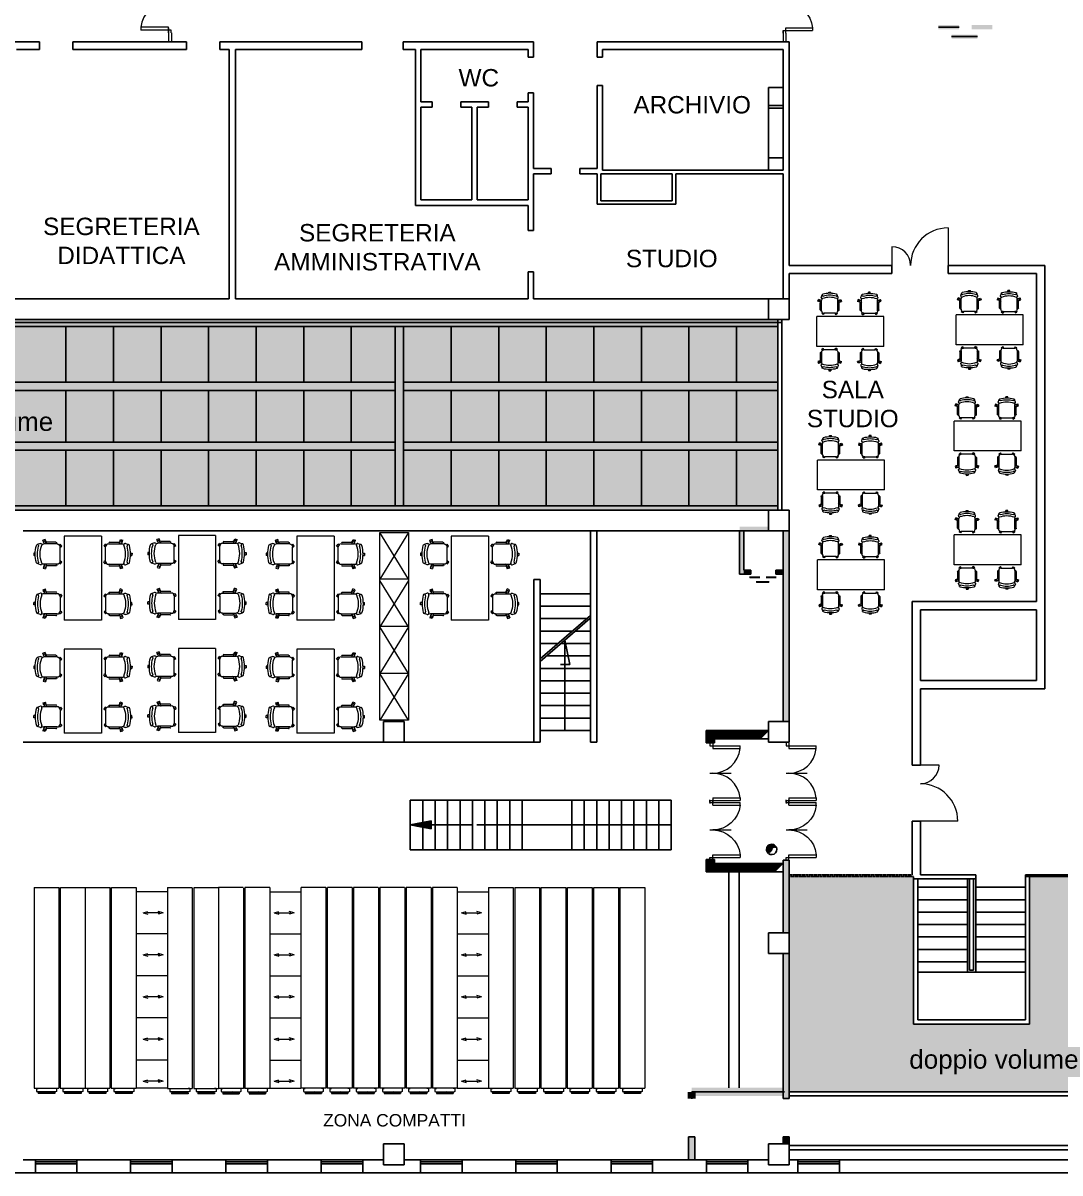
# Model space of a CAD drawing. Header units: millimetres. Extents: x 13992 to 184793, y 17936 to 81681.
# Drawn here: x 107792 to 132827, y 17936 to 45693 of the extents above; entities that cross this region are included whole.
import ezdxf

# ---------------------------------------------------------------- set-up
doc = ezdxf.new("R2010")
doc.units = ezdxf.units.MM
doc.linetypes.add('DASHED', pattern=[0.75, 0.5, -0.25])
for name, color, linetype in [('ARCHPT', 7, 'Continuous'), ('CARTIGLIO', 7, 'Continuous'), ('PROIEZIONI', 4, 'Continuous'), ('SEZIONI', 7, 'Continuous')]:
    doc.layers.add(name, color=color, linetype=linetype)
doc.layers.add('arredi', color=8, linetype='Continuous', lineweight=5)
doc.layers.add('INFISSI', color=4, linetype='Continuous', lineweight=5)
doc.layers.add('retini', color=7, linetype='Continuous', true_color=0xd9d9d9)
doc.styles.get("Standard").update_dxf_attribs({"font": 'Arial.ttf'})

# ---------------------------------------------------------------- blocks, each defined once
blk = doc.blocks.new('*X13')
at = {"color": 0}
for p, q in [((93243, 58488, 2900), (93255, 58501, 2900)), ((93243, 58453, 2900), (93284, 58495, 2900)), ((93243, 58418, 2900), (93314, 58489, 2900)), ((93243, 58382, 2900), (93343, 58483, 2900)), ((93243, 58347, 2900), (93373, 58477, 2900)), ((93243, 58312, 2900), (93402, 58471, 2900)), ((93276, 58309, 2900), (93431, 58465, 2900)), ((93319, 58318, 2900), (93461, 58459, 2900)), ((93363, 58326, 2900), (93490, 58453, 2900)), ((93407, 58334, 2900), (93519, 58447, 2900)), ((93451, 58343, 2900), (93549, 58441, 2900)), ((93494, 58351, 2900), (93578, 58435, 2900)), ((93538, 58359, 2900), (93608, 58429, 2900)), ((93582, 58368, 2900), (93637, 58423, 2900)), ((93625, 58376, 2900), (93666, 58417, 2900)), ((93669, 58385, 2900), (93696, 58411, 2900)), ((93713, 58393, 2900), (93725, 58405, 2900))]:
    blk.add_line(p, q, dxfattribs=at)
blk = doc.blocks.new('*X11')
at = {"color": 0}
for p, q in [((31287, 78734, 2900), (31538, 78985, 2900)), ((31287, 78717, 2900), (31555, 78984, 2900)), ((31287, 78752, 2900), (31520, 78984, 2900)), ((31289, 78701, 2900), (31571, 78983, 2900)), ((31289, 78772, 2900), (31500, 78982, 2900)), ((31292, 78686, 2900), (31586, 78980, 2900)), ((31294, 78794, 2900), (31478, 78978, 2900)), ((31295, 78671, 2900), (31601, 78977, 2900)), ((31299, 78658, 2900), (31614, 78973, 2900)), ((31301, 78819, 2900), (31453, 78970, 2900)), ((31304, 78644, 2900), (31627, 78968, 2900)), ((31309, 78632, 2900), (31640, 78963, 2900)), ((31315, 78620, 2900), (31652, 78957, 2900)), ((31315, 78850, 2900), (31422, 78957, 2900)), ((31325, 78613, 2900), (31663, 78951, 2900)), ((31339, 78609, 2900), (31674, 78944, 2900)), ((31353, 78605, 2900), (31684, 78937, 2900)), ((31368, 78603, 2900), (31694, 78929, 2900)), ((31618, 78835, 2900), (31704, 78921, 2900)), ((31649, 78849, 2900), (31713, 78912, 2900)), ((31672, 78854, 2900), (31722, 78903, 2900)), ((31692, 78856, 2900), (31730, 78894, 2900)), ((31710, 78856, 2900), (31738, 78884, 2900)), ((31725, 78854, 2900), (31745, 78874, 2900)), ((31740, 78851, 2900), (31752, 78863, 2900)), ((31754, 78847, 2900), (31758, 78851, 2900)), ((31386, 78603, 2900), (31556, 78773, 2900)), ((31405, 78604, 2900), (31542, 78742, 2900)), ((31427, 78609, 2900), (31536, 78718, 2900)), ((31457, 78621, 2900), (31524, 78688, 2900))]:
    blk.add_line(p, q, dxfattribs=at)
blk = doc.blocks.new('AER')
at = {"color": 7}
blk.add_line((240, 65), (240, 65), dxfattribs=at)
for centre, radius, start, end in [((0, 0), 250, 25.7821, 208.2157), ((0, 0), 250, 208.2157, 25.7821), ((162, -43), 164, 67.3642, 166.6336), ((-154, 28), 160, 245.7164, 348.2814)]:
    blk.add_arc(centre, radius, start, end, dxfattribs=at)
blk.add_blockref('*X11', (-31537, -78735, -2900), dxfattribs=at)
blk = doc.blocks.new('*X16')
at = {"color": 0}
for p, q in [((118141, 113421), (118338, 113618)), ((118141, 113439), (118320, 113618)), ((118141, 113456), (118303, 113618)), ((118141, 113474), (118285, 113618)), ((118141, 113492), (118267, 113618)), ((118141, 113509), (118250, 113618)), ((118141, 113527), (118232, 113618)), ((118141, 113545), (118214, 113618)), ((118141, 113562), (118196, 113618)), ((118141, 113580), (118179, 113618)), ((118141, 113598), (118161, 113618)), ((118141, 113615), (118143, 113618)), ((118141, 113403), (118341, 113603)), ((118141, 113386), (118341, 113586)), ((118141, 113368), (118341, 113568)), ((118141, 113350), (118341, 113550)), ((118141, 113332), (118341, 113532)), ((118144, 113318), (118344, 113518)), ((118162, 113318), (118362, 113518)), ((118179, 113318), (118379, 113518)), ((118197, 113318), (118397, 113518)), ((118215, 113318), (118415, 113518)), ((118232, 113318), (118432, 113518)), ((118250, 113318), (118450, 113518)), ((118268, 113318), (118468, 113518)), ((118285, 113318), (118485, 113518)), ((118303, 113318), (118503, 113518)), ((118321, 113318), (118521, 113518)), ((118338, 113318), (118538, 113518)), ((118356, 113318), (118556, 113518)), ((118374, 113318), (118574, 113518)), ((118391, 113318), (118591, 113518)), ((118409, 113318), (118609, 113518)), ((118427, 113318), (118627, 113518)), ((118444, 113318), (118644, 113518)), ((118462, 113318), (118662, 113518)), ((118480, 113318), (118680, 113518)), ((118498, 113318), (118698, 113518)), ((118515, 113318), (118715, 113518)), ((118533, 113318), (118733, 113518)), ((118551, 113318), (118751, 113518)), ((118568, 113318), (118768, 113518)), ((118586, 113318), (118786, 113518)), ((118604, 113318), (118804, 113518)), ((118621, 113318), (118821, 113518)), ((118639, 113318), (118839, 113518)), ((118657, 113318), (118857, 113518)), ((118674, 113318), (118874, 113518)), ((118692, 113318), (118892, 113518)), ((118710, 113318), (118910, 113518)), ((118727, 113318), (118927, 113518)), ((118745, 113318), (118945, 113518)), ((118763, 113318), (118963, 113518)), ((118780, 113318), (118980, 113518)), ((118798, 113318), (118998, 113518)), ((118816, 113318), (119016, 113518)), ((118833, 113318), (119033, 113518)), ((118851, 113318), (119051, 113518)), ((118869, 113318), (119069, 113518)), ((118886, 113318), (119086, 113518)), ((118904, 113318), (119104, 113518)), ((118922, 113318), (119122, 113518)), ((118939, 113318), (119139, 113518)), ((118957, 113318), (119157, 113518)), ((118975, 113318), (119175, 113518)), ((118992, 113318), (119192, 113518)), ((119010, 113318), (119210, 113518)), ((119028, 113318), (119228, 113518)), ((119046, 113318), (119246, 113518)), ((119063, 113318), (119263, 113518)), ((119081, 113318), (119281, 113518)), ((119099, 113318), (119299, 113518)), ((119116, 113318), (119316, 113518)), ((119134, 113318), (119334, 113518)), ((119152, 113318), (119352, 113518)), ((119169, 113318), (119369, 113518)), ((119187, 113318), (119387, 113518)), ((119205, 113318), (119405, 113518)), ((119222, 113318), (119422, 113518)), ((119240, 113318), (119440, 113518)), ((119258, 113318), (119458, 113518)), ((119275, 113318), (119475, 113518)), ((119293, 113318), (119493, 113518)), ((119311, 113318), (119511, 113518)), ((119328, 113318), (119528, 113518)), ((119346, 113318), (119546, 113518)), ((119364, 113318), (119564, 113518)), ((119381, 113318), (119581, 113518)), ((119399, 113318), (119599, 113518)), ((119417, 113318), (119617, 113518)), ((119434, 113318), (119634, 113518)), ((119452, 113318), (119652, 113518)), ((119470, 113318), (119670, 113518)), ((119487, 113318), (119687, 113518)), ((119505, 113318), (119705, 113518)), ((119523, 113318), (119723, 113518)), ((119541, 113318), (119741, 113518)), ((119558, 113318), (119758, 113518)), ((119576, 113318), (119776, 113518)), ((119594, 113318), (119794, 113518)), ((119611, 113318), (119811, 113518)), ((119629, 113318), (119829, 113518)), ((119647, 113318), (119847, 113518)), ((119664, 113318), (119864, 113518)), ((119682, 113318), (119882, 113518)), ((119700, 113318), (119900, 113518)), ((119717, 113318), (119917, 113518)), ((119735, 113318), (119935, 113518)), ((119753, 113318), (119953, 113518)), ((119770, 113318), (119970, 113518)), ((119788, 113318), (119988, 113518))]:
    blk.add_line(p, q, dxfattribs=at)
blk = doc.blocks.new('REI')
at = {"layer": 'ARCHPT', "color": 7}
for p, q in [((-630, 230), (-130, 230)), ((-310, 0), (310, 0))]:
    blk.add_line(p, q, dxfattribs=at)
for points in [[(-630, 280), (-630, 180), (-130, 280), (-130, 180)], [(670, 280), (670, 180), (170, 280), (170, 180)], [(-310, 50), (-310, -50), (310, 50), (310, -50)]]:
    blk.add_trace(points, dxfattribs=at)
blk = doc.blocks.new('*X17')
at = {"color": 0}
for p, q in [((118141, 116444), (118424, 116727)), ((118141, 116461), (118407, 116727)), ((118141, 116479), (118389, 116727)), ((118141, 116497), (118371, 116727)), ((118141, 116514), (118354, 116727)), ((118141, 116532), (118336, 116727)), ((118141, 116550), (118318, 116727)), ((118141, 116567), (118301, 116727)), ((118141, 116585), (118283, 116727)), ((118141, 116603), (118265, 116727)), ((118141, 116621), (118248, 116727)), ((118141, 116638), (118230, 116727)), ((118141, 116656), (118212, 116727)), ((118141, 116674), (118195, 116727)), ((118141, 116691), (118177, 116727)), ((118141, 116709), (118159, 116727)), ((118141, 116727), (118141, 116727)), ((118142, 116427), (118442, 116727)), ((118160, 116427), (118460, 116727)), ((118177, 116427), (118477, 116727)), ((118195, 116427), (118495, 116727)), ((118213, 116427), (118513, 116727)), ((118230, 116427), (118530, 116727)), ((118348, 116527), (118548, 116727)), ((118366, 116527), (118566, 116727)), ((118383, 116527), (118583, 116727)), ((118401, 116527), (118601, 116727)), ((118419, 116527), (118619, 116727)), ((118436, 116527), (118636, 116727)), ((118454, 116527), (118654, 116727)), ((118472, 116527), (118672, 116727)), ((118489, 116527), (118689, 116727)), ((118507, 116527), (118707, 116727)), ((118525, 116527), (118725, 116727)), ((118543, 116527), (118743, 116727)), ((118560, 116527), (118760, 116727)), ((118578, 116527), (118778, 116727)), ((118596, 116527), (118796, 116727)), ((118613, 116527), (118813, 116727)), ((118631, 116527), (118831, 116727)), ((118649, 116527), (118849, 116727)), ((118666, 116527), (118866, 116727)), ((118684, 116527), (118884, 116727)), ((118702, 116527), (118902, 116727)), ((118719, 116527), (118919, 116727)), ((118737, 116527), (118937, 116727)), ((118755, 116527), (118955, 116727)), ((118772, 116527), (118972, 116727)), ((118790, 116527), (118990, 116727)), ((118808, 116527), (119008, 116727)), ((118825, 116527), (119025, 116727)), ((118843, 116527), (119043, 116727)), ((118861, 116527), (119061, 116727)), ((118878, 116527), (119078, 116727)), ((118896, 116527), (119096, 116727)), ((118914, 116527), (119114, 116727)), ((118931, 116527), (119131, 116727)), ((118949, 116527), (119149, 116727)), ((118967, 116527), (119167, 116727)), ((118984, 116527), (119184, 116727)), ((119002, 116527), (119202, 116727)), ((119020, 116527), (119220, 116727)), ((119037, 116527), (119237, 116727)), ((119055, 116527), (119255, 116727)), ((119073, 116527), (119273, 116727)), ((119091, 116527), (119291, 116727)), ((119108, 116527), (119308, 116727)), ((119126, 116527), (119326, 116727)), ((119144, 116527), (119344, 116727)), ((119161, 116527), (119361, 116727)), ((119179, 116527), (119379, 116727)), ((119197, 116527), (119397, 116727)), ((119214, 116527), (119414, 116727)), ((119232, 116527), (119432, 116727)), ((119250, 116527), (119450, 116727)), ((119267, 116527), (119467, 116727)), ((119285, 116527), (119485, 116727)), ((119303, 116527), (119503, 116727)), ((119320, 116527), (119520, 116727)), ((119338, 116527), (119538, 116727)), ((119356, 116527), (119556, 116727)), ((119373, 116527), (119573, 116727)), ((119391, 116527), (119591, 116727)), ((119409, 116527), (119609, 116727)), ((119426, 116527), (119626, 116727)), ((119444, 116527), (119644, 116727)), ((118248, 116427), (118341, 116520)), ((118266, 116427), (118341, 116502)), ((118283, 116427), (118341, 116485)), ((118301, 116427), (118341, 116467)), ((118319, 116427), (118341, 116449)), ((118336, 116427), (118341, 116432))]:
    blk.add_line(p, q, dxfattribs=at)
blk = doc.blocks.new('POLTRONCINA')
at = {"layer": 'arredi'}
for p, q in [((-40.9, 34), (-35.2, 35.8)), ((-38.9, 27.8), (-40.9, 34)), ((-38, 28.1), (-38.9, 27.8)), ((-36.9, 24.5), (-38.4, 29.5)), ((-33.2, 29.5), (-35.2, 35.8)), ((-32.7, 24.5), (-34.6, 30.7)), ((-34.2, 29.2), (-33.2, 29.5)), ((-10, 28.5), (-31.6, 28.5)), ((-63.7, -2.6), (-63.6, 3.4)), ((-59.9, 3.4), (-63.6, 3.4)), ((-47.6, 25.7), (-55.5, 22.9)), ((-55.5, 22.9), (-55.1, 23)), ((-7, 24.5), (-39.6, 24.5)), ((-1.5, 21.8), (0.9, 23.6)), ((0, 15.6), (4.4, 18.7)), ((0, 17.5), (0, -17.5)), ((0.9, 23.6), (4.4, 18.7)), ((-60, -2.6), (-63.7, -2.6)), ((-55.5, -22.9), (-55.1, -23)), ((-47.6, -25.7), (-55.1, -23)), ((-39.6, -27.5), (-41.7, -33.6)), ((-7, -24.5), (-39.6, -24.5)), ((-38.7, -27.8), (-39.6, -27.5)), ((-37.6, -24.5), (-39.1, -29.2)), ((-33.3, -24.5), (-35.4, -30.5)), ((-2, -22.4), (0.3, -24.2)), ((0, -16.5), (3.9, -19.4)), ((3.9, -19.4), (0.3, -24.2)), ((-36, -35.5), (-41.7, -33.6)), ((-33.9, -29.4), (-36, -35.5)), ((-34.9, -29.1), (-33.9, -29.4)), ((-10, -28.5), (-31.6, -28.5))]:
    blk.add_line(p, q, dxfattribs=at)
for centre, radius, start, end in [((-36.5, 30.1), 2, 17.3065, 197.3065), ((-31.6, 26.5), 2, 90, 270), ((-10, 26.5), 2, 270, 90), ((-58.7, 0.4), 2, 130.9802, 228.4627), ((19.8, 0), 79.8, 164.8312, 195.1688), ((-54.3, 20.1), 3, 104.5142, 164.8312), ((-54.7, 20), 3, 344.4937, 104.5142), ((17.4, 0), 71.8, 164.4937, 195.5063), ((11.7, 0), 59.8, 158.7605, 201.2395), ((-46.8, 22.7), 3, 338.7605, 104.5142), ((-39.6, 17.5), 7, 90, 127.6345), ((-7, 17.5), 7, 0, 90), ((-1.4, 18.2), 2, 315.9366, 60.1638), ((-54.3, -20.1), 3, 195.1688, 255.4858), ((-54.7, -20), 3, 255.4858, 15.5063), ((-46.8, -22.7), 3, 255.4858, 21.2395), ((-39.6, -17.5), 7, 232.3655, 270), ((-31.6, -26.5), 2, 90, 270), ((-10, -26.5), 2, 270, 90), ((-7, -17.5), 7, 270, 0), ((-1.9, -18.8), 2, 309.2817, 21.554), ((-37.3, -29.9), 2, 161.3065, 341.3065)]:
    blk.add_arc(centre, radius, start, end, dxfattribs=at)
blk = doc.blocks.new('tavolo 4s')
at = {"layer": 'arredi'}
for p, q in [((125648, 350556), (126548, 350556)), ((125648, 348533), (125648, 350556)), ((126548, 348533), (126548, 350556)), ((125648, 348533), (126548, 348533))]:
    blk.add_line(p, q, dxfattribs=at)
at = {"layer": 'arredi', "yscale": 10, "zscale": 10, "rotation": 180}
for p, xscale in [((125548, 350164), -10), ((126648, 350164), 10)]:
    blk.add_blockref('POLTRONCINA', p, dxfattribs=dict(at, xscale=xscale))
at = {"layer": 'arredi', "yscale": 10, "zscale": 10}
for p, xscale in [((125548, 348964), 10), ((126648, 348964), -10)]:
    blk.add_blockref('POLTRONCINA', p, dxfattribs=dict(at, xscale=xscale))
blk = doc.blocks.new('PORTA')
at = {"layer": 'INFISSI'}
for p, q in [((-5477.1, 11431.3), (-5482.1, 11431.3)), ((-5477.1, 11431.3), (-5477.1, 11426.3)), ((-5427.1, 11431.3), (-5427.1, 11392.9)), ((-5372.1, 11431.3), (-5377.1, 11431.3)), ((-5377.1, 11431.3), (-5377.1, 11426.3)), ((-5477.1, 11426.3), (-5482.1, 11426.3)), ((-5477.1, 11426.3), (-5477.1, 11376.6)), ((-5472.1, 11426.3), (-5477.1, 11426.3)), ((-5472.1, 11426.3), (-5472.1, 11376.6)), ((-5382.1, 11426.3), (-5382.1, 11376.6)), ((-5377.1, 11426.3), (-5382.1, 11426.3)), ((-5377.1, 11426.3), (-5377.1, 11376.6)), ((-5372.1, 11426.3), (-5377.1, 11426.3)), ((-5472.1, 11376.6), (-5477.1, 11376.6)), ((-5382.1, 11376.6), (-5377.1, 11376.6))]:
    blk.add_line(p, q, dxfattribs=at)
for centre, start, end in [((-5477.1, 11426.3), 275.7392, 0), ((-5377.1, 11426.3), 180, 264.2608)]:
    blk.add_arc(centre, 50, start, end, dxfattribs=at)
blk = doc.blocks.new('porta 180')
at = {"layer": 'INFISSI', "xscale": -16.36363636421078, "yscale": 16.36363636314986, "zscale": 16.36363636415724}
blk.add_blockref('PORTA', (-58703, 159843), dxfattribs=at)

msp = doc.modelspace()

# ---------------------------------------------------------------- hatches: boundary and pattern name
at = {"layer": 'retini'}
h = msp.add_hatch(color=256, dxfattribs=at)
h.dxf.hatch_style = 1
h.paths.add_polyline_path([(88692, 33936), (89092, 33936), (126012, 33936), (126012, 38536), (125792, 38536), (88692, 38536)])
h = msp.add_hatch(color=256, dxfattribs=at)
h.dxf.hatch_style = 1
h.paths.add_polyline_path([(135092, 19896), (135092, 25089), (132092, 25089), (132092, 21532), (129292, 21532), (129292, 25089), (126292, 25089), (126292, 23736), (126292, 23736), (126292, 23236), (126292, 19896)])

# ---------------------------------------------------------------- linework, layer by layer
at = {"layer": 'arredi'}
for p, q in [((117102, 33393), (116403, 32269)), ((117102, 32269), (116403, 33393)), ((117102, 32269), (116403, 32269)), ((117102, 32239), (116403, 31115)), ((117102, 31115), (116403, 32239)), ((117102, 31130), (116403, 31130)), ((117102, 31115), (116403, 29991)), ((117102, 29991), (116403, 31115)), ((117102, 29991), (116403, 29991)), ((117102, 29991), (116403, 28866)), ((117102, 28866), (116403, 29991)), ((129907, 27781), (129457, 27781)), ((130360, 26428), (129457, 26428))]:
    msp.add_line(p, q, dxfattribs=at)
at = {"layer": 'arredi', "ltscale": 25}
for p, q in [((108058, 24824), (108058, 19981)), ((108060, 24826), (108656, 24826)), ((108658, 24824), (108658, 19981)), ((108693, 24824), (108693, 19981)), ((108695, 24826), (109291, 24826)), ((109289, 24824), (109289, 19981)), ((109291, 24826), (109887, 24826)), ((109889, 24824), (109889, 19981)), ((109924, 24824), (109924, 19981)), ((109926, 24826), (110522, 24826)), ((110524, 24824), (110524, 19981)), ((110524, 24824), (110524, 19981)), ((111278, 24724), (110524, 24724)), ((111278, 24824), (111278, 19979)), ((111278, 24824), (111278, 24824)), ((111278, 24824), (111876, 24824)), ((111878, 24822), (111878, 19979)), ((111913, 24822), (111913, 19979)), ((111915, 24824), (112511, 24824)), ((112513, 24822), (112513, 19979)), ((112513, 24822), (112513, 19979)), ((112513, 24822), (112513, 19979)), ((112513, 24822), (112513, 19979)), ((113111, 24824), (112515, 24824)), ((113113, 24822), (113113, 19979)), ((113148, 24822), (113148, 19979)), ((113748, 24824), (113150, 24824)), ((113748, 24824), (113748, 19979)), ((113748, 24824), (113748, 24824)), ((113748, 24724), (114502, 24724)), ((114502, 24824), (114502, 19981)), ((114502, 24824), (114502, 19981)), ((115100, 24826), (114504, 24826)), ((115102, 24824), (115102, 19981)), ((115137, 24824), (115137, 19981)), ((115735, 24826), (115139, 24826)), ((115737, 24824), (115737, 19981)), ((115772, 24824), (115772, 19981)), ((116370, 24826), (115774, 24826)), ((115907, 24826), (115905, 24824)), ((116372, 24824), (116372, 19981)), ((116407, 24824), (116407, 19981)), ((117005, 24826), (116409, 24826)), ((117007, 24824), (117007, 19981)), ((117042, 24824), (117042, 19981)), ((117640, 24826), (117044, 24826)), ((117642, 24824), (117642, 19981)), ((117677, 24824), (117677, 19981)), ((118275, 24826), (117679, 24826)), ((118277, 24824), (118277, 19981)), ((118277, 24724), (119027, 24724)), ((119027, 24824), (119027, 19981)), ((119029, 24826), (119625, 24826)), ((119627, 24824), (119627, 19981)), ((119662, 24824), (119662, 19981)), ((119664, 24826), (120260, 24826)), ((120262, 24824), (120262, 19981)), ((120297, 24824), (120297, 19981)), ((120299, 24826), (120895, 24826)), ((120897, 24824), (120897, 19981)), ((120932, 24824), (120932, 19981)), ((120934, 24826), (121530, 24826)), ((121397, 24826), (121399, 24824)), ((121532, 24824), (121532, 19981)), ((121567, 24824), (121567, 19981)), ((121569, 24826), (122165, 24826)), ((122167, 24824), (122167, 19981)), ((122202, 24824), (122202, 19981)), ((122204, 24826), (122800, 24826)), ((122802, 24824), (122802, 19981)), ((110691, 24216), (110805, 24248)), ((110691, 24216), (110805, 24184)), ((111095, 24216), (110770, 24216)), ((111173, 24216), (111059, 24248)), ((111173, 24216), (111059, 24184)), ((113854, 24216), (113968, 24248)), ((113854, 24216), (113968, 24184)), ((113932, 24216), (114257, 24216)), ((114336, 24216), (114221, 24248)), ((114336, 24216), (114221, 24184)), ((118379, 24216), (118493, 24248)), ((118379, 24216), (118493, 24184)), ((118457, 24216), (118782, 24216)), ((118861, 24216), (118746, 24248)), ((118861, 24216), (118746, 24184)), ((111274, 23708), (110524, 23708)), ((113752, 23708), (114502, 23708)), ((118277, 23708), (119027, 23708)), ((110691, 23200), (110805, 23232)), ((110691, 23200), (110805, 23168)), ((111095, 23200), (110770, 23200)), ((111173, 23200), (111059, 23232)), ((111173, 23200), (111059, 23168)), ((113854, 23200), (113968, 23232)), ((113854, 23200), (113968, 23168)), ((113932, 23200), (114257, 23200)), ((114336, 23200), (114221, 23232)), ((114336, 23200), (114221, 23168)), ((118379, 23200), (118493, 23232)), ((118379, 23200), (118493, 23168)), ((118457, 23200), (118782, 23200)), ((118861, 23200), (118746, 23232)), ((118861, 23200), (118746, 23168)), ((111274, 22692), (110524, 22692)), ((113752, 22692), (114502, 22692)), ((118277, 22692), (119027, 22692)), ((108658, 22436), (108658, 19981)), ((109889, 22436), (109889, 19981)), ((110524, 22436), (110524, 19981)), ((110691, 22185), (110805, 22217)), ((111173, 22185), (111059, 22217)), ((111878, 22434), (111878, 19979)), ((112513, 22434), (112513, 19979)), ((112513, 22434), (112513, 19979)), ((113148, 22434), (113148, 19979)), ((113854, 22185), (113968, 22217)), ((114336, 22185), (114221, 22217)), ((114502, 22436), (114502, 19981)), ((115137, 22436), (115137, 19981)), ((115772, 22436), (115772, 19981)), ((116407, 22436), (116407, 19981)), ((117042, 22436), (117042, 19981)), ((118379, 22185), (118493, 22217)), ((118861, 22185), (118746, 22217)), ((120262, 22436), (120262, 19981)), ((120897, 22436), (120897, 19981)), ((121532, 22436), (121532, 19981)), ((122167, 22436), (122167, 19981)), ((122802, 22436), (122802, 19981)), ((110691, 22185), (110805, 22152)), ((111095, 22185), (110770, 22185)), ((111173, 22185), (111059, 22152)), ((113854, 22185), (113968, 22152)), ((113932, 22185), (114257, 22185)), ((114336, 22185), (114221, 22152)), ((118379, 22185), (118493, 22152)), ((118457, 22185), (118782, 22185)), ((118861, 22185), (118746, 22152)), ((111274, 21677), (110524, 21677)), ((113752, 21677), (114502, 21677)), ((118277, 21677), (119027, 21677)), ((110691, 21169), (110805, 21201)), ((110691, 21169), (110805, 21137)), ((111095, 21169), (110770, 21169)), ((111173, 21169), (111059, 21201)), ((111173, 21169), (111059, 21137)), ((113854, 21169), (113968, 21201)), ((113854, 21169), (113968, 21137)), ((113932, 21169), (114257, 21169)), ((114336, 21169), (114221, 21201)), ((114336, 21169), (114221, 21137)), ((118379, 21169), (118493, 21201)), ((118379, 21169), (118493, 21137)), ((118457, 21169), (118782, 21169)), ((118861, 21169), (118746, 21201)), ((118861, 21169), (118746, 21137)), ((111274, 20661), (110524, 20661)), ((113752, 20661), (114502, 20661)), ((118277, 20661), (119027, 20661)), ((110691, 20153), (110805, 20185)), ((110691, 20153), (110805, 20121)), ((111095, 20153), (110770, 20153)), ((111173, 20153), (111059, 20185)), ((111173, 20153), (111059, 20121)), ((113854, 20153), (113968, 20185)), ((113854, 20153), (113968, 20121)), ((113932, 20153), (114257, 20153)), ((114336, 20153), (114221, 20185)), ((114336, 20153), (114221, 20121)), ((118379, 20153), (118493, 20185)), ((118379, 20153), (118493, 20121)), ((118457, 20153), (118782, 20153)), ((118861, 20153), (118746, 20185)), ((118861, 20153), (118746, 20121)), ((108058, 19981), (108658, 19981)), ((108118, 19979), (108158, 19979)), ((108118, 19979), (108118, 19906)), ((108118, 19906), (108138, 19896)), ((108578, 19896), (108138, 19896)), ((108158, 19876), (108158, 19851)), ((108558, 19876), (108158, 19876)), ((108558, 19851), (108158, 19851)), ((108252, 19876), (108252, 19851)), ((108296, 19876), (108332, 19896)), ((108420, 19876), (108385, 19896)), ((108465, 19876), (108465, 19851)), ((108598, 19979), (108558, 19979)), ((108558, 19876), (108558, 19851)), ((108598, 19906), (108578, 19896)), ((108598, 19979), (108598, 19906)), ((108693, 19981), (109293, 19981)), ((108753, 19979), (108793, 19979)), ((108753, 19979), (108753, 19906)), ((108753, 19906), (108773, 19896)), ((109213, 19896), (108773, 19896)), ((109193, 19876), (108793, 19876)), ((108793, 19876), (108793, 19851)), ((109193, 19851), (108793, 19851)), ((108887, 19876), (108887, 19851)), ((108931, 19876), (108967, 19896)), ((109055, 19876), (109020, 19896)), ((109100, 19876), (109100, 19851)), ((109233, 19979), (109193, 19979)), ((109193, 19876), (109193, 19851)), ((109233, 19906), (109213, 19896)), ((109233, 19979), (109233, 19906)), ((109289, 19981), (109889, 19981)), ((109349, 19979), (109389, 19979)), ((109349, 19979), (109349, 19906)), ((109349, 19906), (109369, 19896)), ((109809, 19896), (109369, 19896)), ((109389, 19876), (109389, 19851)), ((109789, 19876), (109389, 19876)), ((109789, 19851), (109389, 19851)), ((109483, 19876), (109483, 19851)), ((109527, 19876), (109563, 19896)), ((109651, 19876), (109616, 19896)), ((109696, 19876), (109696, 19851)), ((109829, 19979), (109789, 19979)), ((109789, 19876), (109789, 19851)), ((109829, 19906), (109809, 19896)), ((109829, 19979), (109829, 19906)), ((109924, 19981), (110524, 19981)), ((109984, 19979), (110024, 19979)), ((109984, 19979), (109984, 19906)), ((109984, 19906), (110004, 19896)), ((110444, 19896), (110004, 19896)), ((110424, 19876), (110024, 19876)), ((110024, 19876), (110024, 19851)), ((110424, 19851), (110024, 19851)), ((110118, 19876), (110118, 19851)), ((110162, 19876), (110198, 19896)), ((110286, 19876), (110251, 19896)), ((110331, 19876), (110331, 19851)), ((110464, 19979), (110424, 19979)), ((110424, 19876), (110424, 19851)), ((110464, 19906), (110444, 19896)), ((110464, 19979), (110464, 19906)), ((111274, 19981), (110524, 19981)), ((111278, 19979), (111878, 19979)), ((111338, 19977), (111378, 19977)), ((111338, 19977), (111338, 19904)), ((111338, 19904), (111358, 19894)), ((111798, 19894), (111358, 19894)), ((111378, 19874), (111378, 19849)), ((111778, 19874), (111378, 19874)), ((111778, 19849), (111378, 19849)), ((111472, 19874), (111472, 19849)), ((111516, 19874), (111552, 19894)), ((111640, 19874), (111605, 19894)), ((111685, 19874), (111685, 19849)), ((111818, 19977), (111778, 19977)), ((111778, 19874), (111778, 19849)), ((111818, 19904), (111798, 19894)), ((111818, 19977), (111818, 19904)), ((111913, 19979), (112513, 19979)), ((111973, 19977), (112013, 19977)), ((111973, 19977), (111973, 19904)), ((111973, 19904), (111993, 19894)), ((112433, 19894), (111993, 19894)), ((112413, 19874), (112013, 19874)), ((112013, 19874), (112013, 19849)), ((112413, 19849), (112013, 19849)), ((112107, 19874), (112107, 19849)), ((112151, 19874), (112187, 19894)), ((112275, 19874), (112240, 19894)), ((112320, 19874), (112320, 19849)), ((112453, 19977), (112413, 19977)), ((112413, 19874), (112413, 19849)), ((112453, 19904), (112433, 19894)), ((112453, 19977), (112453, 19904)), ((113113, 19979), (112513, 19979)), ((112573, 19977), (112613, 19977)), ((112573, 19977), (112573, 19904)), ((112573, 19904), (112593, 19894)), ((112593, 19894), (113033, 19894)), ((112613, 19874), (113013, 19874)), ((112613, 19874), (112613, 19849)), ((112613, 19849), (113013, 19849)), ((112707, 19874), (112707, 19849)), ((112751, 19874), (112787, 19894)), ((112875, 19874), (112840, 19894)), ((112920, 19874), (112920, 19849)), ((113053, 19977), (113013, 19977)), ((113013, 19874), (113013, 19849)), ((113053, 19904), (113033, 19894)), ((113053, 19977), (113053, 19904)), ((113748, 19979), (113148, 19979)), ((113208, 19977), (113248, 19977)), ((113208, 19977), (113208, 19904)), ((113208, 19904), (113228, 19894)), ((113228, 19894), (113668, 19894)), ((113248, 19874), (113248, 19849)), ((113248, 19874), (113648, 19874)), ((113248, 19849), (113648, 19849)), ((113342, 19874), (113342, 19849)), ((113386, 19874), (113422, 19894)), ((113510, 19874), (113475, 19894)), ((113555, 19874), (113555, 19849)), ((113688, 19977), (113648, 19977)), ((113648, 19874), (113648, 19849)), ((113688, 19904), (113668, 19894)), ((113688, 19977), (113688, 19904)), ((113752, 19981), (114502, 19981)), ((115102, 19981), (114502, 19981)), ((114562, 19979), (114602, 19979)), ((114562, 19979), (114562, 19906)), ((114562, 19906), (114582, 19896)), ((114582, 19896), (115022, 19896)), ((114602, 19876), (115002, 19876)), ((114602, 19876), (114602, 19851)), ((114602, 19851), (115002, 19851)), ((114696, 19876), (114696, 19851)), ((114740, 19876), (114776, 19896)), ((114864, 19876), (114829, 19896)), ((114909, 19876), (114909, 19851)), ((115042, 19979), (115002, 19979)), ((115002, 19876), (115002, 19851)), ((115042, 19906), (115022, 19896)), ((115042, 19979), (115042, 19906)), ((115737, 19981), (115137, 19981)), ((115197, 19979), (115237, 19979)), ((115197, 19979), (115197, 19906)), ((115197, 19906), (115217, 19896)), ((115217, 19896), (115657, 19896)), ((115237, 19876), (115237, 19851)), ((115237, 19876), (115637, 19876)), ((115237, 19851), (115637, 19851)), ((115331, 19876), (115331, 19851)), ((115375, 19876), (115411, 19896)), ((115499, 19876), (115464, 19896)), ((115544, 19876), (115544, 19851)), ((115677, 19979), (115637, 19979)), ((115637, 19876), (115637, 19851)), ((115677, 19906), (115657, 19896)), ((115677, 19979), (115677, 19906)), ((116372, 19981), (115772, 19981)), ((115832, 19979), (115872, 19979)), ((115832, 19979), (115832, 19906)), ((115832, 19906), (115852, 19896)), ((115852, 19896), (116292, 19896)), ((115872, 19876), (115872, 19851)), ((115872, 19876), (116272, 19876)), ((115872, 19851), (116272, 19851)), ((115966, 19876), (115966, 19851)), ((116010, 19876), (116046, 19896)), ((116134, 19876), (116099, 19896)), ((116179, 19876), (116179, 19851)), ((116312, 19979), (116272, 19979)), ((116272, 19876), (116272, 19851)), ((116312, 19906), (116292, 19896)), ((116312, 19979), (116312, 19906)), ((117007, 19981), (116407, 19981)), ((116467, 19979), (116507, 19979)), ((116467, 19979), (116467, 19906)), ((116467, 19906), (116487, 19896)), ((116487, 19896), (116927, 19896)), ((116507, 19876), (116507, 19851)), ((116507, 19876), (116907, 19876)), ((116507, 19851), (116907, 19851)), ((116601, 19876), (116601, 19851)), ((116645, 19876), (116681, 19896)), ((116769, 19876), (116734, 19896)), ((116814, 19876), (116814, 19851)), ((116907, 19876), (116907, 19851)), ((116947, 19906), (116927, 19896)), ((116947, 19979), (116947, 19906)), ((117642, 19981), (117042, 19981)), ((117102, 19979), (117142, 19979)), ((117102, 19979), (117102, 19906)), ((117102, 19906), (117122, 19896)), ((117122, 19896), (117562, 19896)), ((117142, 19876), (117142, 19851)), ((117142, 19876), (117542, 19876)), ((117142, 19851), (117542, 19851)), ((117236, 19876), (117236, 19851)), ((117280, 19876), (117316, 19896)), ((117404, 19876), (117369, 19896)), ((117449, 19876), (117449, 19851)), ((117582, 19979), (117542, 19979)), ((117542, 19876), (117542, 19851)), ((117582, 19906), (117562, 19896)), ((117582, 19979), (117582, 19906)), ((118277, 19981), (117677, 19981)), ((117737, 19979), (117777, 19979)), ((117737, 19979), (117737, 19906)), ((117737, 19906), (117757, 19896)), ((117757, 19896), (118197, 19896)), ((117777, 19876), (117777, 19851)), ((117777, 19876), (118177, 19876)), ((117777, 19851), (118177, 19851)), ((117915, 19876), (117951, 19896)), ((118039, 19876), (118004, 19896)), ((118084, 19876), (118084, 19851)), ((118217, 19979), (118177, 19979)), ((118177, 19876), (118177, 19851)), ((118217, 19906), (118197, 19896)), ((118217, 19979), (118217, 19906)), ((118277, 19981), (119027, 19981)), ((119027, 19981), (119627, 19981)), ((119087, 19979), (119127, 19979)), ((119087, 19979), (119087, 19906)), ((119087, 19906), (119107, 19896)), ((119547, 19896), (119107, 19896)), ((119127, 19876), (119127, 19851)), ((119527, 19876), (119127, 19876)), ((119527, 19851), (119127, 19851)), ((119221, 19876), (119221, 19851)), ((119265, 19876), (119301, 19896)), ((119389, 19876), (119354, 19896)), ((119567, 19979), (119527, 19979)), ((119527, 19876), (119527, 19851)), ((119567, 19906), (119547, 19896)), ((119567, 19979), (119567, 19906)), ((119662, 19981), (120262, 19981)), ((119722, 19979), (119762, 19979)), ((119722, 19979), (119722, 19906)), ((119722, 19906), (119742, 19896)), ((120182, 19896), (119742, 19896)), ((119762, 19876), (119762, 19851)), ((120162, 19876), (119762, 19876)), ((120162, 19851), (119762, 19851)), ((119856, 19876), (119856, 19851)), ((119900, 19876), (119936, 19896)), ((120024, 19876), (119989, 19896)), ((120069, 19876), (120069, 19851)), ((120202, 19979), (120162, 19979)), ((120162, 19876), (120162, 19851)), ((120202, 19906), (120182, 19896)), ((120202, 19979), (120202, 19906)), ((120297, 19981), (120897, 19981)), ((120357, 19979), (120357, 19906)), ((120357, 19906), (120377, 19896)), ((120817, 19896), (120377, 19896)), ((120397, 19876), (120397, 19851)), ((120797, 19876), (120397, 19876)), ((120797, 19851), (120397, 19851)), ((120491, 19876), (120491, 19851)), ((120535, 19876), (120571, 19896)), ((120659, 19876), (120624, 19896)), ((120704, 19876), (120704, 19851)), ((120837, 19979), (120797, 19979)), ((120797, 19876), (120797, 19851)), ((120837, 19906), (120817, 19896)), ((120837, 19979), (120837, 19906)), ((120932, 19981), (121532, 19981)), ((120992, 19979), (121032, 19979)), ((120992, 19979), (120992, 19906)), ((120992, 19906), (121012, 19896)), ((121452, 19896), (121012, 19896)), ((121032, 19876), (121032, 19851)), ((121432, 19876), (121032, 19876)), ((121432, 19851), (121032, 19851)), ((121126, 19876), (121126, 19851)), ((121170, 19876), (121206, 19896)), ((121294, 19876), (121259, 19896)), ((121339, 19876), (121339, 19851)), ((121472, 19979), (121432, 19979)), ((121432, 19876), (121432, 19851)), ((121472, 19906), (121452, 19896)), ((121472, 19979), (121472, 19906)), ((121567, 19981), (122167, 19981)), ((121627, 19979), (121667, 19979)), ((121627, 19979), (121627, 19906)), ((121627, 19906), (121647, 19896)), ((122087, 19896), (121647, 19896)), ((121667, 19876), (121667, 19851)), ((122067, 19876), (121667, 19876)), ((122067, 19851), (121667, 19851)), ((121761, 19876), (121761, 19851)), ((121805, 19876), (121841, 19896)), ((121929, 19876), (121894, 19896)), ((121974, 19876), (121974, 19851)), ((122107, 19979), (122067, 19979)), ((122067, 19876), (122067, 19851)), ((122107, 19906), (122087, 19896)), ((122107, 19979), (122107, 19906)), ((122202, 19981), (122802, 19981)), ((122262, 19979), (122302, 19979)), ((122262, 19979), (122262, 19906)), ((122262, 19906), (122282, 19896)), ((122722, 19896), (122282, 19896)), ((122702, 19876), (122302, 19876)), ((122302, 19876), (122302, 19851)), ((122702, 19851), (122302, 19851)), ((122396, 19876), (122396, 19851)), ((122440, 19876), (122476, 19896)), ((122564, 19876), (122529, 19896)), ((122609, 19876), (122609, 19851)), ((122742, 19979), (122702, 19979)), ((122702, 19876), (122702, 19851)), ((122742, 19906), (122722, 19896)), ((122742, 19979), (122742, 19906))]:
    msp.add_line(p, q, dxfattribs=at)
at = {"layer": 'arredi'}
msp.add_lwpolyline([(117102, 28866), (116403, 28866), (116403, 33393), (117102, 33393)], close=True, dxfattribs=at)
for centre, radius, start, end in [((129457, 27781), 450, 270, 0), ((129457, 26428), 903, 0, 90)]:
    msp.add_arc(centre, radius, start, end, dxfattribs=at)
at = {"layer": 'INFISSI'}
for p, q in [((111306, 45574), (111306, 45235)), ((111373, 45457), (111373, 45235)), ((126142, 45513), (126142, 45235)), ((126207, 45449), (126207, 45235)), ((130124, 40748), (130124, 39844)), ((128770, 40294), (128770, 39844))]:
    msp.add_line(p, q, dxfattribs=at)
for centre, radius, start, end in [((130124, 39844), 903, 90, 180), ((128770, 39844), 450, 0, 90)]:
    msp.add_arc(centre, radius, start, end, dxfattribs=at)
at = {"layer": 'PROIEZIONI', "linetype": 'DASHED', "ltscale": 400000}
for p, q in [((88592, 38466), (126112, 38466)), ((88692, 38366), (126012, 38366)), ((108828, 38366), (108828, 37022)), ((109976, 38366), (109976, 37022)), ((111124, 38366), (111124, 37022)), ((112272, 38366), (112272, 37022)), ((113420, 38366), (113420, 37022)), ((114568, 38366), (114568, 37022)), ((115716, 38366), (115716, 37022)), ((116780, 38366), (116780, 34036)), ((116980, 38366), (116980, 34036)), ((118128, 38366), (118128, 37022)), ((119276, 38366), (119276, 37022)), ((120424, 38366), (120424, 37022)), ((121572, 38366), (121572, 37022)), ((122720, 38366), (122720, 37022)), ((123868, 38366), (123868, 37022)), ((125016, 38366), (125016, 37022)), ((107464, 37022), (116780, 37022)), ((116980, 37022), (126012, 37022)), ((107464, 36822), (116780, 36822)), ((108828, 36822), (108828, 35579)), ((109976, 36822), (109976, 35579)), ((111124, 36822), (111124, 35579)), ((112272, 36822), (112272, 35579)), ((113420, 36822), (113420, 35579)), ((114568, 36822), (114568, 35579)), ((115716, 36822), (115716, 35579)), ((116980, 36822), (126012, 36822)), ((118128, 36822), (118128, 35579)), ((119276, 36822), (119276, 35579)), ((120424, 36822), (120424, 35579)), ((121572, 36822), (121572, 35579)), ((122720, 36822), (122720, 35579)), ((123868, 36822), (123868, 35579)), ((125016, 36822), (125016, 35579)), ((107464, 35579), (116780, 35579)), ((116980, 35579), (126012, 35579)), ((107464, 35379), (116780, 35379)), ((108828, 35379), (108828, 34036)), ((109976, 35379), (109976, 34036)), ((111124, 35379), (111124, 34036)), ((112272, 35379), (112272, 34036)), ((113420, 35379), (113420, 34036)), ((114568, 35379), (114568, 34036)), ((115716, 35379), (115716, 34036)), ((116980, 35379), (126012, 35379)), ((118128, 35379), (118128, 34036)), ((119276, 35379), (119276, 34036)), ((120424, 35379), (120424, 34036)), ((121572, 35379), (121572, 34036)), ((122720, 35379), (122720, 34036)), ((123868, 35379), (123868, 34036)), ((125016, 35379), (125016, 34036)), ((88692, 34036), (126012, 34036)), ((121492, 31916), (120276, 31916)), ((121492, 31616), (120276, 31616)), ((121492, 31396), (120276, 30346)), ((121476, 31316), (120276, 30279)), ((121399, 31316), (120276, 31316)), ((121492, 31316), (121476, 31316)), ((121051, 31016), (120276, 31016)), ((120704, 30716), (120276, 30716)), ((120876, 30797), (120876, 28616)), ((107792, 28336), (120126, 28336)), ((118642, 26336), (117649, 26336)), ((123442, 26336), (118745, 26336)), ((131992, 23332), (131366, 23332))]:
    msp.add_line(p, q, dxfattribs=at)
at = {"layer": 'PROIEZIONI'}
for p, q in [((121129, 31016), (121492, 31016)), ((120782, 30716), (121492, 30716)), ((120876, 30797), (120993, 30209)), ((120435, 30416), (121492, 30416)), ((120276, 30116), (121492, 30116)), ((120993, 30209), (120768, 30209)), ((120276, 29816), (121492, 29816)), ((120276, 29516), (121492, 29516)), ((120276, 29216), (121492, 29216)), ((120276, 28916), (121492, 28916)), ((120276, 28616), (121492, 28616)), ((117142, 25736), (117142, 26936)), ((117442, 26397), (117442, 26936)), ((117742, 25736), (117742, 26936)), ((118042, 25736), (118042, 26936)), ((118342, 25736), (118342, 26936)), ((118642, 25736), (118642, 26936)), ((118942, 25736), (118942, 26936)), ((119242, 25736), (119242, 26936)), ((119542, 25736), (119542, 26936)), ((119842, 25736), (119842, 26936)), ((121042, 25736), (121042, 26936)), ((121342, 25736), (121342, 26936)), ((121642, 25736), (121642, 26936)), ((121942, 25736), (121942, 26936)), ((122242, 25736), (122242, 26936)), ((122542, 25736), (122542, 26936)), ((122842, 25736), (122842, 26936)), ((123142, 25736), (123142, 26936)), ((117142, 26336), (117649, 26439)), ((117649, 26439), (117649, 26239)), ((117649, 26239), (117142, 26336)), ((117442, 25736), (117442, 26278)), ((129292, 25032), (129292, 21532)), ((129392, 25032), (129392, 21632)), ((130592, 25032), (130592, 22782)), ((130642, 25032), (130642, 22832)), ((130742, 25032), (130742, 22832)), ((130792, 25032), (130792, 22782)), ((131992, 25089), (131992, 21632)), ((132092, 25089), (132092, 21532)), ((130592, 24832), (129392, 24832)), ((131992, 24832), (130792, 24832)), ((130592, 24532), (129392, 24532)), ((131992, 24532), (130792, 24532)), ((130592, 24232), (129392, 24232)), ((131992, 24232), (130792, 24232)), ((130592, 23932), (129392, 23932)), ((131992, 23932), (130792, 23932)), ((130592, 23632), (129392, 23632)), ((131992, 23632), (130792, 23632)), ((130592, 23332), (129392, 23332)), ((131992, 23332), (130792, 23332)), ((130592, 23032), (129392, 23032)), ((130792, 22782), (129392, 22782)), ((130742, 22832), (130642, 22832)), ((131992, 23032), (130792, 23032)), ((131992, 23032), (130792, 23032)), ((131992, 22782), (130792, 22782)), ((129292, 21532), (132092, 21532)), ((129392, 21632), (131992, 21632)), ((109091, 18256), (108091, 18256)), ((108091, 18206), (109091, 18206)), ((108091, 18156), (109091, 18156)), ((111391, 18256), (110391, 18256)), ((110391, 18206), (111391, 18206)), ((110391, 18156), (111391, 18156)), ((113692, 18256), (112692, 18256)), ((112692, 18206), (113692, 18206)), ((112692, 18156), (113692, 18156)), ((115992, 18256), (114992, 18256)), ((114992, 18206), (115992, 18206)), ((114992, 18156), (115992, 18156)), ((118391, 18256), (117391, 18256)), ((117391, 18206), (118391, 18206)), ((117391, 18156), (118391, 18156)), ((120691, 18256), (119691, 18256)), ((119691, 18206), (120691, 18206)), ((119691, 18156), (120691, 18156)), ((122992, 18256), (121992, 18256)), ((121992, 18206), (122992, 18206)), ((121992, 18156), (122992, 18156)), ((125292, 18256), (124292, 18256)), ((124292, 18206), (125292, 18206)), ((124292, 18156), (125292, 18156)), ((127500, 18256), (126500, 18256)), ((126500, 18206), (127500, 18206)), ((126500, 18156), (127500, 18156)), ((109091, 17936), (108091, 17936)), ((111391, 17936), (110391, 17936)), ((111391, 17936), (110391, 17936)), ((113692, 17936), (112692, 17936)), ((114992, 17936), (113692, 17936)), ((115992, 17936), (114992, 17936)), ((118391, 17936), (117391, 17936)), ((120691, 17936), (119691, 17936)), ((122992, 17936), (121992, 17936)), ((125292, 17936), (124292, 17936)), ((127500, 17936), (126500, 17936))]:
    msp.add_line(p, q, dxfattribs=at)
at = {"layer": 'SEZIONI'}
for p, q in [((104962, 45235), (108192, 45235)), ((107632, 45051), (108192, 45051)), ((108992, 45235), (111740, 45235)), ((108992, 45051), (111740, 45051)), ((112540, 45235), (115972, 45235)), ((112540, 45051), (112771, 45051)), ((112771, 39036), (112771, 45051)), ((112925, 39036), (112925, 45051)), ((112925, 45051), (115972, 45051)), ((116973, 45235), (120120, 45235)), ((116973, 45051), (117267, 45051)), ((117267, 41292), (117267, 45051)), ((117396, 43791), (117396, 45051)), ((117396, 45051), (119991, 45051)), ((119991, 44872), (119991, 45051)), ((121651, 44872), (121651, 45235)), ((121651, 45235), (126292, 45235)), ((121781, 44872), (121781, 45051)), ((121781, 45051), (126142, 45051)), ((126147, 45051), (126147, 42140)), ((126292, 45235), (126292, 39844)), ((119991, 44872), (120120, 44872)), ((121781, 44872), (121651, 44872)), ((121651, 42183), (121651, 44181)), ((121781, 44181), (121651, 44181)), ((121781, 42140), (121781, 44181)), ((125792, 44136), (125792, 43636)), ((126147, 44136), (125792, 44136)), ((126292, 43636), (126292, 44136)), ((119991, 43791), (119991, 44008)), ((119991, 44008), (120120, 44008)), ((120120, 42183), (120120, 44008)), ((117667, 43791), (117396, 43791)), ((117396, 41422), (117396, 43662)), ((117667, 43662), (117396, 43662)), ((117667, 43662), (117667, 43791)), ((118358, 43662), (118358, 43791)), ((119029, 43791), (118358, 43791)), ((118629, 43662), (118358, 43662)), ((118629, 43662), (118629, 41422)), ((118758, 43662), (118758, 41422)), ((119029, 43662), (118758, 43662)), ((119029, 43662), (119029, 43791)), ((119991, 43791), (119720, 43791)), ((119720, 43662), (119720, 43791)), ((119991, 43662), (119720, 43662)), ((119991, 41422), (119991, 43662)), ((125792, 43703), (125792, 43288)), ((125792, 43636), (126147, 43636)), ((125792, 43636), (125792, 42140)), ((125792, 43158), (125792, 42436)), ((126147, 42436), (125792, 42436)), ((120540, 42183), (120120, 42183)), ((120540, 42053), (120120, 42053)), ((120540, 42183), (120540, 42053)), ((121651, 42183), (121232, 42183)), ((121232, 42183), (121232, 42053)), ((121651, 42053), (121232, 42053)), ((121651, 42053), (121651, 41318)), ((121738, 42053), (121738, 41405)), ((123467, 42053), (121738, 42053)), ((126142, 42140), (121781, 42140)), ((123467, 42053), (123467, 41405)), ((123554, 42053), (123554, 41318)), ((126142, 42053), (123554, 42053)), ((126147, 42053), (126147, 39036)), ((118629, 41422), (117396, 41422)), ((119991, 41422), (118758, 41422)), ((123467, 41405), (121738, 41405)), ((119991, 41292), (117267, 41292)), ((119991, 40687), (119991, 41292)), ((123554, 41318), (121651, 41318)), ((119991, 39036), (119991, 39686)), ((126292, 39644), (126292, 39036)), ((125792, 39036), (126292, 39036)), ((126292, 39036), (125792, 39036)), ((125792, 38536), (125792, 39036)), ((125792, 39036), (125792, 38536)), ((126292, 39036), (126292, 38536)), ((126292, 38536), (126292, 39036)), ((126292, 38536), (125792, 38536)), ((125792, 38536), (126292, 38536)), ((126012, 38536), (126012, 33936)), ((126112, 38536), (126112, 33936)), ((88592, 33936), (126112, 33936)), ((125792, 33436), (125792, 33936)), ((125792, 33936), (126292, 33936)), ((126292, 33936), (126292, 33436)), ((107792, 33436), (125792, 33436)), ((121492, 33436), (121492, 28336)), ((121642, 33436), (121642, 28336)), ((125092, 32386), (125092, 33436)), ((125192, 32486), (125192, 33436)), ((126292, 33436), (125792, 33436)), ((126142, 28836), (126142, 33436)), ((126292, 33436), (126292, 28836)), ((125365, 32486), (125192, 32486)), ((126142, 32486), (125965, 32486)), ((120126, 32258), (120276, 32258)), ((120126, 32258), (120126, 28336)), ((120276, 32258), (120276, 28336)), ((125365, 32386), (125092, 32386)), ((126142, 32386), (125965, 32386)), ((116492, 28836), (116992, 28836)), ((116492, 28336), (116492, 28836)), ((116992, 28836), (116992, 28336)), ((125792, 28336), (125792, 28836)), ((125792, 28836), (126292, 28836)), ((126292, 28836), (126292, 28336)), ((116992, 28336), (116492, 28336)), ((120126, 28336), (120276, 28336)), ((121642, 28336), (121492, 28336)), ((124487, 28315), (124287, 28315)), ((124487, 28415), (124487, 28315)), ((125792, 28415), (124487, 28415)), ((126292, 28336), (125792, 28336)), ((123442, 26936), (117142, 26936)), ((123442, 25736), (123442, 26936)), ((123442, 25736), (117142, 25736)), ((124487, 25506), (124287, 25506)), ((124287, 25506), (124287, 25206)), ((124487, 25406), (124487, 25506)), ((126142, 25406), (124487, 25406)), ((126142, 25486), (126292, 25486)), ((126142, 23736), (126142, 25486)), ((126292, 23736), (126292, 25486)), ((126142, 25206), (124287, 25206)), ((125792, 23236), (125792, 23736)), ((125792, 23736), (126292, 23736)), ((126292, 23736), (126292, 23236)), ((126292, 19731), (126292, 23236)), ((123935, 19729), (123935, 19894)), ((126173, 19894), (123935, 19894)), ((126142, 19731), (126292, 19731)), ((126292, 19896), (135092, 19896)), ((126292, 19796), (135092, 19796)), ((116492, 18636), (116992, 18636)), ((116492, 18136), (116492, 18636)), ((116992, 18636), (116992, 18136)), ((123862, 18806), (124012, 18806)), ((123862, 18256), (123862, 18806)), ((124012, 18806), (124012, 18256)), ((125792, 18136), (125792, 18636)), ((125792, 18636), (126292, 18636)), ((126292, 18806), (126142, 18806)), ((126292, 18636), (126292, 18806)), ((126292, 18636), (126292, 18136)), ((126292, 18596), (135092, 18596)), ((126292, 18496), (135092, 18496)), ((108091, 18256), (107792, 18256)), ((108091, 18256), (108091, 17936)), ((109091, 18256), (109091, 17936)), ((110391, 18256), (109091, 18256)), ((110391, 18256), (110391, 17936)), ((111391, 18256), (111391, 17936)), ((112692, 18256), (111391, 18256)), ((112692, 17936), (112692, 18256)), ((113692, 17936), (113692, 18256)), ((113692, 18256), (114992, 18256)), ((114992, 17936), (114992, 18256)), ((115992, 17936), (115992, 18256)), ((115992, 18256), (116492, 18256)), ((116992, 18136), (116492, 18136)), ((116992, 18256), (117391, 18256)), ((117391, 18256), (117391, 17936)), ((118391, 18256), (118391, 17936)), ((118391, 18256), (119691, 18256)), ((119691, 18256), (119691, 17936)), ((120691, 18256), (120691, 17936)), ((120691, 18256), (121992, 18256)), ((121992, 17936), (121992, 18256)), ((122992, 17936), (122992, 18256)), ((122992, 18256), (124292, 18256)), ((124292, 17936), (124292, 18256)), ((125292, 17936), (125292, 18256)), ((125292, 18256), (125792, 18256)), ((126292, 18136), (125792, 18136)), ((126287, 18256), (126500, 18256)), ((126500, 18256), (126500, 17936)), ((127500, 18256), (127500, 17936)), ((127500, 18256), (133191, 18256)), ((108091, 17936), (106692, 17936)), ((110391, 17936), (109091, 17936)), ((112692, 17936), (111391, 17936)), ((117391, 17936), (115992, 17936)), ((119691, 17936), (118391, 17936)), ((119691, 17936), (118391, 17936)), ((121992, 17936), (120691, 17936)), ((121992, 17936), (120691, 17936)), ((124292, 17936), (122992, 17936)), ((124292, 17936), (122992, 17936)), ((126042, 17936), (125285, 17936)), ((126500, 17936), (125292, 17936)), ((125792, 17936), (125292, 17936)), ((133191, 17936), (127500, 17936))]:
    msp.add_line(p, q, dxfattribs=at)
at = {"layer": 'SEZIONI', "linetype": 'Continuous'}
for p, q in [((108192, 45235), (108192, 45051)), ((108992, 45235), (108992, 45051)), ((111740, 45235), (111740, 45051)), ((111740, 45235), (111740, 45051)), ((112540, 45235), (112540, 45051)), ((115972, 45235), (115972, 45051)), ((116973, 45235), (116973, 45051)), ((120120, 40687), (119990, 40687)), ((120120, 39686), (119990, 39686)), ((112771, 39036), (102806, 39036)), ((119991, 39036), (112925, 39036)), ((125792, 39036), (120120, 39036)), ((125792, 38536), (88592, 38536)), ((124828, 25206), (124830, 19994)), ((125078, 25206), (125080, 19994))]:
    msp.add_line(p, q, dxfattribs=at)
at = {"layer": 'SEZIONI', "color": 0, "linetype": 'Continuous'}
for p, q in [((120120, 45235), (120120, 44872)), ((120120, 42053), (120120, 40687)), ((120120, 39686), (120120, 39036))]:
    msp.add_line(p, q, dxfattribs=at)
at = {"layer": 'SEZIONI', "color": 7}
for p, q in [((125792, 44136), (125792, 43703)), ((126147, 44136), (125792, 44136)), ((125792, 43703), (126147, 43703)), ((124287, 28315), (124287, 28615)), ((125792, 28615), (124287, 28615)), ((130792, 25032), (129292, 25032)), ((130792, 25132), (129457, 25132)), ((130792, 25132), (130792, 25032)), ((131992, 25132), (132092, 25132)), ((131992, 25089), (131992, 25132))]:
    msp.add_line(p, q, dxfattribs=at)
at = {"layer": 'SEZIONI', "color": 0}
for p, q in [((128770, 39844), (126292, 39844)), ((128770, 39844), (128770, 39644)), ((132457, 39844), (130123, 39844)), ((130123, 39844), (130123, 39644)), ((132457, 29626), (132457, 39844)), ((132457, 39844), (132457, 39844)), ((128770, 39644), (126292, 39644)), ((132257, 39644), (130123, 39644)), ((132257, 31726), (132257, 39644)), ((132257, 39644), (132257, 39644)), ((129257, 31726), (129257, 29626)), ((132257, 31726), (129257, 31726)), ((129457, 31526), (129457, 29826)), ((132257, 31526), (129457, 31526)), ((132257, 29826), (132257, 31526)), ((129257, 29826), (129257, 27781)), ((129457, 29826), (132257, 29826)), ((129457, 29626), (132457, 29626)), ((129457, 29626), (129457, 27781)), ((129457, 27781), (129257, 27781)), ((129257, 26429), (129257, 25132)), ((129457, 26429), (129257, 26429)), ((129457, 26429), (129457, 25132))]:
    msp.add_line(p, q, dxfattribs=at)
at = {"layer": 'SEZIONI', "color": 5}
for p, q in [((125365, 32486), (125365, 32386)), ((125965, 32486), (125965, 32386))]:
    msp.add_line(p, q, dxfattribs=at)
at = {"layer": 'SEZIONI', "color": 7, "linetype": 'DASHED'}
for p, q in [((129257, 25132), (126292, 25132)), ((129292, 25089), (126292, 25089)), ((129292, 25032), (129292, 25089))]:
    msp.add_line(p, q, dxfattribs=at)
at = {"layer": 'SEZIONI', "color": 7, "linetype": 'DASHED', "ltscale": 10000}
for p, q in [((131992, 25089), (135092, 25089)), ((132092, 25132), (135092, 25132))]:
    msp.add_line(p, q, dxfattribs=at)
at = {"layer": 'SEZIONI', "color": 9}
for p, q in [((126292, 23236), (125792, 23236)), ((126142, 19731), (126142, 23236)), ((126142, 18636), (126142, 18806))]:
    msp.add_line(p, q, dxfattribs=at)
for points in [[(125092, 33536), (125092, 33436), (125792, 33536), (125792, 33436)], [(125192, 33436), (125092, 33436), (125192, 32386), (125092, 32386)], [(126292, 33436), (126142, 33436), (126292, 28836), (126142, 28836)], [(125192, 32486), (125192, 32386), (125365, 32486), (125365, 32386)], [(126142, 32386), (126142, 32486), (125965, 32386), (125965, 32486)], [(126292, 25486), (126142, 25486), (126292, 23736), (126142, 23736)], [(126292, 23236), (126142, 23236), (126292, 19731), (126142, 19731)], [(126173, 19994), (126173, 19794), (123935, 19994), (123935, 19794)], [(124035, 19729), (123835, 19729), (124035, 19894), (123835, 19894)], [(123862, 18806), (124012, 18806), (123862, 18256), (124012, 18256)], [(126292, 18806), (126142, 18806), (126292, 18636), (126142, 18636)]]:
    msp.add_trace(points, dxfattribs=at)

# ---------------------------------------------------------------- block references
at = {"layer": 'arredi'}
for name, p, xscale, yscale, zscale, rotation in [('tavolo 4s', (407398, -62630), 0.7999999999301508, 0.7999999999301508, 0.7999999999301508, 89.99999999999999), ('tavolo 4s', (410766, -62591), 0.7999999999301508, 0.7999999999301508, 0.7999999999301508, 89.99999999999999), ('tavolo 4s', (410714, -65154), 0.7999999999301508, 0.7999999999301508, 0.7999999999301508, 89.99999999999999), ('tavolo 4s', (407417, -66093), 0.7999999999301508, 0.7999999999301508, 0.7999999999301508, 89.99999999999999), ('tavolo 4s', (410714, -67901), 0.7999999999301508, 0.7999999999301508, 0.7999999999301508, 89.99999999999999), ('tavolo 4s', (407417, -68504), 0.7999999999301508, 0.7999999999301508, 0.7999999999301508, 89.99999999999999), ('porta 180', (405491, 51981), -0.8103596172295511, 0.8103596172295511, 0.8103596171071384, 90), ('porta 180', (407331, 51981), -0.8103596172295511, 0.8103596172295511, 0.8103596171071384, 90), ('porta 180', (405491, 1820), 0.8103596172295511, 0.8103596172295511, 0.8103596172295511, 89.99999999999999), ('porta 180', (407331, 1820), 0.8103596172295511, 0.8103596172295511, 0.8103596172295511, 89.99999999999999)]:
    msp.add_blockref(name, p, dxfattribs=dict(at, xscale=xscale, yscale=yscale, zscale=zscale, rotation=rotation))
at = {"layer": 'arredi', "rotation": 180}
for p in [(238090, 381854), (235335, 381838), (240949, 381838), (244676, 381838), (235335, 379110), (238090, 379127), (240949, 379110)]:
    msp.add_blockref('tavolo 4s', p, dxfattribs=at)
at = {"layer": 'INFISSI'}
for p, xscale, yscale, zscale, rotation in [((-173297, 21492), -0.8206087750149891, 0.8206087750149891, 0.8206087749330094, 270), ((400602, 22343), 0.7911756642861292, 0.7911756642861292, 0.7911756642861292, 89.99999999999999)]:
    msp.add_blockref('porta 180', p, dxfattribs=dict(at, xscale=xscale, yscale=yscale, zscale=zscale, rotation=rotation))
at = {"layer": 'PROIEZIONI', "xscale": -1}
msp.add_blockref('*X13', (210892, -32064, -2900), dxfattribs=at)
at = {"layer": 'SEZIONI', "color": 7}
msp.add_blockref('REI', (130521, 45364), dxfattribs=at)
at = {"layer": 'SEZIONI', "color": 7, "xscale": 0.5, "yscale": 0.5, "zscale": 0.5}
for name, p in [('REI', (125647, 32201)), ('AER', (125866, 25745))]:
    msp.add_blockref(name, p, dxfattribs=at)
at = {"layer": 'SEZIONI', "color": 9}
for name in ['*X17', '*X16']:
    msp.add_blockref(name, (6146, -88112), dxfattribs=at)

# ---------------------------------------------------------------- texts
at = {"layer": 'CARTIGLIO'}
for s, height, p in [('WC', 420, (118307, 44162)), ('ARCHIVIO', 420, (122529, 43510)), ('STUDIO', 420, (122346, 39799)), ('doppio volume', 450, (104433, 35848)), ('doppio volume', 450, (129187, 20454)), ('ZONA COMPATTI', 300, (115037, 19058))]:
    msp.add_text(s, height=height, dxfattribs=at).set_placement(p)
at = {"layer": 'CARTIGLIO', "char_height": 420, "attachment_point": 1}
for s, insert, width in [('\\pxqc;SEGRETERIA DIDATTICA', (108567, 40994), 3200.74), ('\\pxqc;SEGRETERIA AMMINISTRATIVA', (114746, 40841), 3200.74), ('\\pxqc;SALA \\PSTUDIO', (126705, 37057), 2237.08)]:
    msp.add_mtext(s, dxfattribs=dict(at, insert=insert, width=width))

doc.saveas('drawing.dxf')
